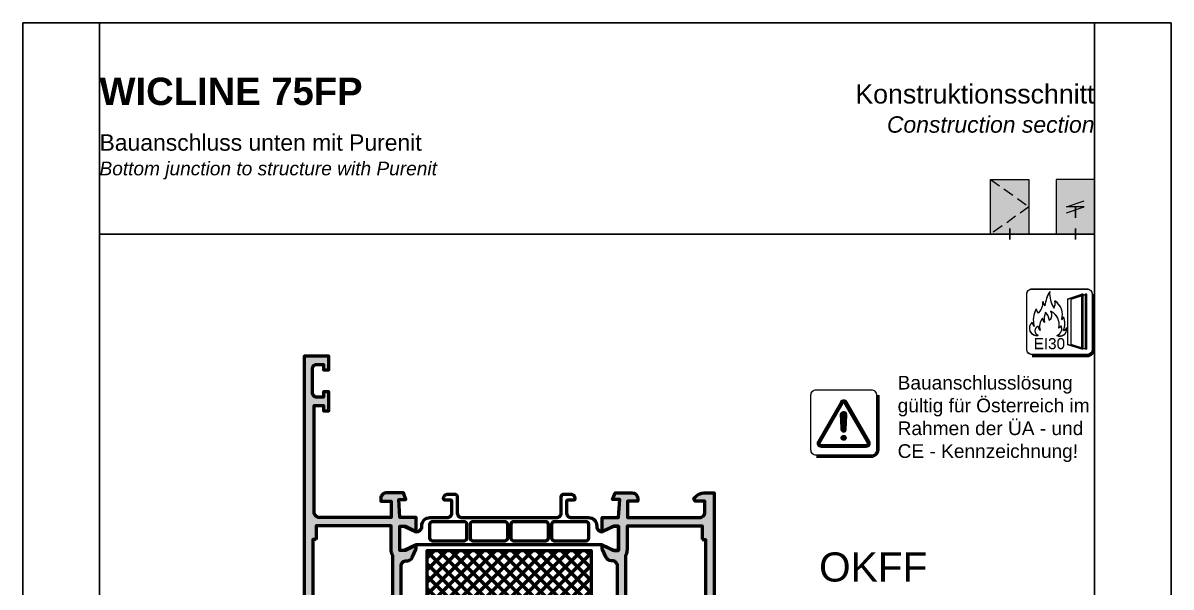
# Model space of a CAD drawing. Header units: millimetres. Extents: x 0 to 470, y 0 to 297.
# Drawn here: x 260 to 470, y 193.9 to 297 of the extents above; entities that cross this region are included whole.
import ezdxf

# ---------------------------------------------------------------- set-up
doc = ezdxf.new("R2010")
doc.units = ezdxf.units.MM
doc.linetypes.add('ACDINTGL', pattern=[3, 2, -1])
for name, color, linetype, lineweight in [('AM_0', 7, 'Continuous', 50), ('AM_6', 2, 'Continuous', 35), ('AM_C', 50, 'Continuous', 50), ('AM_SP', 30, 'Continuous', 50), ('CHide4', 10, 'ACDINTGL', 13), ('Cont2', 2, 'Continuous', 25), ('Cont3', 70, 'Continuous', 18), ('Cont4', 10, 'Continuous', 13), ('Docu-AM_8', 1, 'Continuous', 25)]:
    doc.layers.add(name, color=color, linetype=linetype, lineweight=lineweight)
doc.layers.add('AM_S', color=80, linetype='Continuous', lineweight=50, plot=False)
doc.layers.add('BOUND_EXT', color=30, linetype='Continuous', plot=False)
doc.layers.add('BOUND_INT', color=30, linetype='Continuous', plot=False)
doc.layers.add('TEXT-DE', color=7, linetype='Continuous')
doc.layers.add('WBC-GER-ENG', color=7, linetype='Continuous')
doc.styles.add('ARIAL', font='arial.ttf')
doc.styles.add('SWISS', font='swiss.ttf')
doc.styles.add('SWISSB', font='swissb.ttf')
doc.styles.add('SWISSL', font='swissl.ttf')

# ---------------------------------------------------------------- blocks, each defined once
blk = doc.blocks.new('$$_IN')
at = {"layer": 'BOUND_INT'}
for p, q in [((14, 0), (14, 297)), ((196, 0), (196, 297)), ((14, 258.4), (196, 258.4)), ((14, 20), (196, 20))]:
    blk.add_line(p, q, dxfattribs=at)
blk = doc.blocks.new('$$_EX')
at = {"layer": 'BOUND_EXT'}
for p, q in [((210, 297), (0, 297)), ((0, 297), (0, 0)), ((210, 0), (210, 297)), ((0, 0), (210, 0))]:
    blk.add_line(p, q, dxfattribs=at)
blk = doc.blocks.new('Symbol54')
at = {"layer": 'Cont3'}
blk.add_lwpolyline([(1, 0.4, -0.414214), (0, 1.4), (0, 11.4, -0.414214), (1, 12.4), (11, 12.4, -0.414214), (12, 11.4), (12, 1.4, -0.414214), (11, 0.4)], format="xyb", close=True, dxfattribs=at)
for points in [[(12.4, 11.4), (12.4, 1.4, -0.414214), (11, 0), (1, 0)], [(12.2, 11.4), (12.2, 1.4, -0.414214), (11, 0.2), (1, 0.2)]]:
    blk.add_lwpolyline(points, format="xyb", dxfattribs=at)
at = {"layer": 'Cont4'}
for points in [[(10.1, 1.4), (7.5, 2.23), (7.5, 10.57), (10.1, 11.4)], [(10.75, 1.4), (8.15, 2.23), (8.15, 10.57), (10.75, 11.4)], [(10.1, 1.4), (10.1, 11.4)], [(10.35, 11.4), (10.1, 11.4)], [(10.16, 1.4), (10.16, 11.4)], [(10.22, 1.4), (10.22, 11.4)], [(10.29, 1.4), (10.29, 11.4)], [(10.35, 1.4), (10.35, 11.4)], [(10.75, 1.4), (10.75, 11.4)], [(11, 11.4), (10.75, 11.4)], [(10.81, 1.4), (10.81, 11.4)], [(10.88, 1.4), (10.88, 11.4)], [(10.94, 1.4), (10.94, 11.4)], [(11, 1.4), (11, 11.4)], [(10.35, 1.4), (10.1, 1.4)], [(11, 1.4), (10.75, 1.4)]]:
    blk.add_lwpolyline(points, dxfattribs=at)
for centre, radius, start, end in [((9.82, 8.58), 6.52, 149.462, 173.2641), ((9.19, 11.58), 5, 176.3526, 212.4378), ((5.42, 6.72), 4.22, 151.2532, 195.8292), ((3.31, 9.08), 1.63, 191.887, 221.8527), ((0.58, 9.87), 2.4, 309.059, 5.0768), ((3.98, 10.12), 1, 182.2356, 230.2649), ((3.33, 9.81), 1.87, 330.9053, 11.3333), ((3.55, 7.68), 2.98, 343.3465, 56.9763), ((1.84, 5.23), 1.36, 128.1175, 280.7619), ((4.51, 5.57), 2.16, 137.9289, 200.5501), ((4.49, 7.35), 1.63, 191.887, 221.8527), ((6.35, 6.94), 3.14, 157.8771, 192.2369), ((1.93, 6.51), 2.2, 5.215, 46.9357), ((3.46, 7.66), 1.17, 305.2311, 34.3472), ((3.24, 5.91), 2.69, 346.2777, 63.9616), ((6.1, 7.41), 0.649, 297.1644, 348.6895), ((3.86, 6.1), 3.12, 335.8105, 22.3264), ((2, 6.34), 1, 182.2356, 230.2649), ((2.33, 4.72), 0.85, 104.1674, 253.7851), ((3.12, 5.58), 1, 182.2356, 230.2649), ((5.11, 5.15), 1.31, 286.7573, 25.6883), ((6.04, 5.06), 1.28, 244.5245, 10.8614), ((5.54, 6.01), 0.8, 292.4805, 338.807), ((6.64, 5.51), 0.697, 275.2039, 342.1157)]:
    blk.add_arc(centre, radius, start, end, dxfattribs=at)
at = {"layer": 'Cont4', "color": 1, "style": 'SWISS'}
blk.add_text('EI30', height=2, dxfattribs=at).set_placement((1.27, 1.4))
blk = doc.blocks.new('Linie Konstruktionsschnitt')
at = {"layer": 'Cont2'}
blk.add_line((0, -1), (0, 1), dxfattribs=at)
blk = doc.blocks.new('Opening01')
at = {"layer": 'AM_0', "ltscale": 0.1}
h = blk.add_hatch(color=256, dxfattribs=at)
h.set_gradient(color1=(173, 173, 173), rotation=135, centered=1, tint=1, name='CURVED')
h.paths.add_polyline_path([(189, 258.4), (196, 258.4), (196, 268.4), (189, 268.4)])
at = {"layer": 'Cont3'}
blk.add_lwpolyline([(189, 258.4), (196, 258.4), (196, 268.4), (189, 268.4)], close=True, dxfattribs=at)
at = {"layer": 'Cont4'}
blk.add_lwpolyline([(190.9, 262.3), (194.1, 263.4), (190.9, 263.4), (194.1, 264.5)], dxfattribs=at)
blk = doc.blocks.new('Opening03')
at = {"layer": 'AM_0', "ltscale": 0.1}
h = blk.add_hatch(color=256, dxfattribs=at)
h.set_gradient(color1=(173, 173, 173), rotation=135, centered=1, tint=1, name='CURVED')
h.paths.add_polyline_path([(189.0007, 258.4), (196, 258.4), (196, 268.399), (189.0007, 268.399)])
at = {"layer": 'CHide4'}
for p, q in [((196, 268.399), (189.0007, 263.3995)), ((189.0007, 263.3995), (196, 258.4))]:
    blk.add_line(p, q, dxfattribs=at)
at = {"layer": 'Cont3'}
blk.add_lwpolyline([(189.0007, 258.4), (196, 258.4), (196, 268.399), (189.0007, 268.399)], close=True, dxfattribs=at)
blk = doc.blocks.new('*X209')
for p, q in [((4.41, 8.44), (4.99, 8.44)), ((4.44, 8.5), (5.02, 8.5)), ((4.48, 8.56), (5.06, 8.56)), ((4.52, 8.62), (5.09, 8.62)), ((4.55, 8.69), (5.13, 8.69)), ((4.59, 8.75), (5.17, 8.75)), ((4.62, 8.81), (5.2, 8.81)), ((4.66, 8.88), (5.24, 8.88)), ((4.7, 8.94), (5.27, 8.94)), ((4.73, 9), (5.31, 9)), ((4.77, 9.06), (5.35, 9.06)), ((4.81, 9.12), (5.38, 9.12)), ((4.84, 9.19), (5.42, 9.19)), ((4.88, 9.25), (5.45, 9.25)), ((4.91, 9.31), (5.49, 9.31)), ((4.95, 9.38), (5.53, 9.38)), ((4.99, 9.44), (5.56, 9.44)), ((5.02, 9.5), (5.6, 9.5)), ((5.06, 9.56), (5.64, 9.56)), ((5.09, 9.62), (5.67, 9.62)), ((5.13, 9.69), (5.71, 9.69)), ((5.17, 9.75), (5.74, 9.75)), ((5.2, 9.81), (5.78, 9.81)), ((5.24, 9.88), (5.82, 9.88)), ((5.27, 9.94), (5.86, 9.94)), ((5.31, 10), (6.69, 10)), ((5.35, 10.06), (6.65, 10.06)), ((5.38, 10.12), (6.62, 10.12)), ((5.42, 10.19), (6.58, 10.19)), ((5.47, 10.25), (6.53, 10.25)), ((5.53, 10.31), (6.47, 10.31)), ((5.61, 10.38), (6.39, 10.38)), ((5.72, 10.44), (6.28, 10.44)), ((6.14, 9.94), (6.73, 9.94)), ((6.18, 9.88), (6.76, 9.88)), ((6.22, 9.81), (6.8, 9.81)), ((6.26, 9.75), (6.83, 9.75)), ((6.29, 9.69), (6.87, 9.69)), ((6.33, 9.62), (6.91, 9.62)), ((6.36, 9.56), (6.94, 9.56)), ((6.4, 9.5), (6.98, 9.5)), ((6.44, 9.44), (7.01, 9.44)), ((6.47, 9.38), (7.05, 9.38)), ((6.51, 9.31), (7.09, 9.31)), ((6.55, 9.25), (7.12, 9.25)), ((6.58, 9.19), (7.16, 9.19)), ((6.62, 9.12), (7.19, 9.12)), ((6.65, 9.06), (7.23, 9.06)), ((6.69, 9), (7.27, 9)), ((6.73, 8.94), (7.3, 8.94)), ((6.76, 8.88), (7.34, 8.88)), ((6.8, 8.81), (7.38, 8.81)), ((6.83, 8.75), (7.41, 8.75)), ((6.87, 8.69), (7.45, 8.69)), ((6.91, 8.62), (7.48, 8.62)), ((6.94, 8.56), (7.52, 8.56)), ((6.98, 8.5), (7.56, 8.5)), ((7.01, 8.44), (7.59, 8.44)), ((3.18, 6.31), (3.76, 6.31)), ((3.22, 6.38), (3.79, 6.38)), ((3.25, 6.44), (3.83, 6.44)), ((3.29, 6.5), (3.87, 6.5)), ((3.33, 6.56), (3.9, 6.56)), ((3.36, 6.62), (3.94, 6.62)), ((3.4, 6.69), (3.98, 6.69)), ((3.43, 6.75), (4.01, 6.75)), ((3.47, 6.81), (4.05, 6.81)), ((3.51, 6.88), (4.08, 6.88)), ((3.54, 6.94), (4.12, 6.94)), ((3.58, 7), (4.16, 7)), ((3.61, 7.06), (4.19, 7.06)), ((3.65, 7.12), (4.23, 7.12)), ((3.69, 7.19), (4.26, 7.19)), ((3.72, 7.25), (4.3, 7.25)), ((3.76, 7.31), (4.34, 7.31)), ((3.79, 7.38), (4.37, 7.38)), ((3.83, 7.44), (4.41, 7.44)), ((3.87, 7.5), (4.44, 7.5)), ((3.9, 7.56), (4.48, 7.56)), ((3.94, 7.62), (4.52, 7.62)), ((3.98, 7.69), (4.55, 7.69)), ((4.01, 7.75), (4.59, 7.75)), ((4.05, 7.81), (4.62, 7.81)), ((4.08, 7.88), (4.66, 7.88)), ((4.12, 7.94), (4.7, 7.94)), ((4.16, 8), (4.73, 8)), ((4.19, 8.06), (4.77, 8.06)), ((4.23, 8.12), (4.81, 8.12)), ((4.26, 8.19), (4.84, 8.19)), ((4.3, 8.25), (4.88, 8.25)), ((4.34, 8.31), (4.91, 8.31)), ((4.37, 8.38), (4.95, 8.38)), ((7.05, 8.38), (7.63, 8.38)), ((7.09, 8.31), (7.66, 8.31)), ((7.12, 8.25), (7.7, 8.25)), ((7.16, 8.19), (7.74, 8.19)), ((7.19, 8.12), (7.77, 8.12)), ((7.23, 8.06), (7.81, 8.06)), ((7.27, 8), (7.84, 8)), ((7.3, 7.94), (7.88, 7.94)), ((7.34, 7.88), (7.92, 7.88)), ((7.38, 7.81), (7.95, 7.81)), ((7.41, 7.75), (7.99, 7.75)), ((7.45, 7.69), (8.02, 7.69)), ((7.48, 7.62), (8.06, 7.62)), ((7.52, 7.56), (8.1, 7.56)), ((7.56, 7.5), (8.13, 7.5)), ((7.59, 7.44), (8.17, 7.44)), ((7.63, 7.38), (8.21, 7.38)), ((7.66, 7.31), (8.24, 7.31)), ((7.7, 7.25), (8.28, 7.25)), ((7.74, 7.19), (8.31, 7.19)), ((7.77, 7.12), (8.35, 7.12)), ((7.81, 7.06), (8.39, 7.06)), ((7.84, 7), (8.42, 7)), ((7.88, 6.94), (8.46, 6.94)), ((7.92, 6.88), (8.49, 6.88)), ((7.95, 6.81), (8.53, 6.81)), ((7.99, 6.75), (8.57, 6.75)), ((8.02, 6.69), (8.6, 6.69)), ((8.06, 6.62), (8.64, 6.62)), ((8.1, 6.56), (8.67, 6.56)), ((8.13, 6.5), (8.71, 6.5)), ((8.17, 6.44), (8.75, 6.44)), ((8.21, 6.38), (8.78, 6.38)), ((8.24, 6.31), (8.82, 6.31)), ((1.99, 4.25), (2.57, 4.25)), ((2.03, 4.31), (2.6, 4.31)), ((2.06, 4.38), (2.64, 4.38)), ((2.1, 4.44), (2.68, 4.44)), ((2.14, 4.5), (2.71, 4.5)), ((2.17, 4.56), (2.75, 4.56)), ((2.21, 4.62), (2.78, 4.62)), ((2.24, 4.69), (2.82, 4.69)), ((2.28, 4.75), (2.86, 4.75)), ((2.32, 4.81), (2.89, 4.81)), ((2.35, 4.88), (2.93, 4.88)), ((2.39, 4.94), (2.97, 4.94)), ((2.42, 5), (3, 5)), ((2.46, 5.06), (3.04, 5.06)), ((2.5, 5.12), (3.07, 5.12)), ((2.53, 5.19), (3.11, 5.19)), ((2.57, 5.25), (3.15, 5.25)), ((2.6, 5.31), (3.18, 5.31)), ((2.64, 5.38), (3.22, 5.38)), ((2.68, 5.44), (3.25, 5.44)), ((2.71, 5.5), (3.29, 5.5)), ((2.75, 5.56), (3.33, 5.56)), ((2.78, 5.62), (3.36, 5.62)), ((2.82, 5.69), (3.4, 5.69)), ((2.86, 5.75), (3.43, 5.75)), ((2.89, 5.81), (3.47, 5.81)), ((2.93, 5.88), (3.51, 5.88)), ((2.97, 5.94), (3.54, 5.94)), ((3, 6), (3.58, 6)), ((3.04, 6.06), (3.61, 6.06)), ((3.07, 6.12), (3.65, 6.12)), ((3.11, 6.19), (3.69, 6.19)), ((3.15, 6.25), (3.72, 6.25)), ((8.28, 6.25), (8.85, 6.25)), ((8.31, 6.19), (8.89, 6.19)), ((8.35, 6.12), (8.93, 6.12)), ((8.39, 6.06), (8.96, 6.06)), ((8.42, 6), (9, 6)), ((8.46, 5.94), (9.03, 5.94)), ((8.49, 5.88), (9.07, 5.88)), ((8.53, 5.81), (9.11, 5.81)), ((8.57, 5.75), (9.14, 5.75)), ((8.6, 5.69), (9.18, 5.69)), ((8.64, 5.62), (9.22, 5.62)), ((8.67, 5.56), (9.25, 5.56)), ((8.71, 5.5), (9.29, 5.5)), ((8.75, 5.44), (9.32, 5.44)), ((8.78, 5.38), (9.36, 5.38)), ((8.82, 5.31), (9.4, 5.31)), ((8.85, 5.25), (9.43, 5.25)), ((8.89, 5.19), (9.47, 5.19)), ((8.93, 5.12), (9.5, 5.12)), ((8.96, 5.06), (9.54, 5.06)), ((9, 5), (9.58, 5)), ((9.03, 4.94), (9.61, 4.94)), ((9.07, 4.88), (9.65, 4.88)), ((9.11, 4.81), (9.68, 4.81)), ((9.14, 4.75), (9.72, 4.75)), ((9.18, 4.69), (9.76, 4.69)), ((9.22, 4.62), (9.79, 4.62)), ((9.25, 4.56), (9.83, 4.56)), ((9.29, 4.5), (9.86, 4.5)), ((9.32, 4.44), (9.9, 4.44)), ((9.36, 4.38), (9.94, 4.38)), ((9.4, 4.31), (9.97, 4.31)), ((9.43, 4.25), (10.01, 4.25)), ((1.15, 2.69), (1.67, 2.69)), ((1.15, 2.62), (1.65, 2.62)), ((1.15, 2.56), (1.65, 2.56)), ((1.15, 2.5), (1.67, 2.5)), ((1.16, 2.75), (1.7, 2.75)), ((1.17, 2.44), (1.73, 2.44)), ((1.18, 2.81), (1.74, 2.81)), ((1.18, 2.38), (10.82, 2.38)), ((1.2, 2.88), (1.77, 2.88)), ((1.21, 2.31), (10.79, 2.31)), ((1.23, 2.94), (1.81, 2.94)), ((1.24, 2.25), (10.76, 2.25)), ((1.27, 3), (1.85, 3)), ((1.28, 2.19), (10.72, 2.19)), ((1.31, 3.06), (1.88, 3.06)), ((1.33, 2.12), (10.67, 2.12)), ((1.34, 3.12), (1.92, 3.12)), ((1.38, 3.19), (1.95, 3.19)), ((1.41, 3.25), (1.99, 3.25)), ((1.45, 3.31), (2.03, 3.31)), ((1.49, 3.38), (2.06, 3.38)), ((1.52, 3.44), (2.1, 3.44)), ((1.56, 3.5), (2.14, 3.5)), ((1.59, 3.56), (2.17, 3.56)), ((1.63, 3.62), (2.21, 3.62)), ((1.67, 3.69), (2.24, 3.69)), ((1.7, 3.75), (2.28, 3.75)), ((1.74, 3.81), (2.32, 3.81)), ((1.77, 3.88), (2.35, 3.88)), ((1.81, 3.94), (2.39, 3.94)), ((1.85, 4), (2.42, 4)), ((1.88, 4.06), (2.46, 4.06)), ((1.92, 4.12), (2.5, 4.12)), ((1.95, 4.19), (2.53, 4.19)), ((9.47, 4.19), (10.05, 4.19)), ((9.5, 4.12), (10.08, 4.12)), ((9.54, 4.06), (10.12, 4.06)), ((9.58, 4), (10.15, 4)), ((9.61, 3.94), (10.19, 3.94)), ((9.65, 3.88), (10.23, 3.88)), ((9.68, 3.81), (10.26, 3.81)), ((9.72, 3.75), (10.3, 3.75)), ((9.76, 3.69), (10.33, 3.69)), ((9.79, 3.62), (10.37, 3.62)), ((9.83, 3.56), (10.41, 3.56)), ((9.86, 3.5), (10.44, 3.5)), ((9.9, 3.44), (10.48, 3.44)), ((9.94, 3.38), (10.51, 3.38)), ((9.97, 3.31), (10.55, 3.31)), ((10.01, 3.25), (10.59, 3.25)), ((10.05, 3.19), (10.62, 3.19)), ((10.08, 3.12), (10.66, 3.12)), ((10.12, 3.06), (10.69, 3.06)), ((10.15, 3), (10.73, 3)), ((10.19, 2.94), (10.77, 2.94)), ((10.23, 2.88), (10.8, 2.88)), ((10.26, 2.81), (10.82, 2.81)), ((10.27, 2.44), (10.83, 2.44)), ((10.3, 2.75), (10.84, 2.75)), ((10.33, 2.69), (10.85, 2.69)), ((10.33, 2.5), (10.85, 2.5)), ((10.35, 2.62), (10.85, 2.62)), ((10.35, 2.56), (10.85, 2.56)), ((1.4, 2.06), (10.6, 2.06)), ((1.49, 2), (10.51, 2)), ((1.62, 1.94), (10.38, 1.94))]:
    blk.add_line(p, q)
blk = doc.blocks.new('*X210')
for p, q in [((5.44, 7.34), (5.44, 7.96)), ((5.5, 6.09), (5.5, 8.1)), ((5.56, 4.99), (5.56, 8.19)), ((5.62, 4.85), (5.62, 8.25)), ((5.69, 4.78), (5.69, 8.29)), ((5.75, 4.73), (5.75, 8.33)), ((5.81, 4.69), (5.81, 8.35)), ((5.88, 4.67), (5.88, 8.37)), ((5.94, 4.65), (5.94, 8.38)), ((6, 4.65), (6, 8.38)), ((6.06, 4.65), (6.06, 8.38)), ((6.12, 4.67), (6.12, 8.37)), ((6.19, 4.69), (6.19, 8.35)), ((6.25, 4.73), (6.25, 8.33)), ((6.31, 4.78), (6.31, 8.29)), ((6.38, 4.85), (6.38, 8.25)), ((6.44, 4.99), (6.44, 8.19)), ((6.5, 6.09), (6.5, 8.1)), ((6.56, 7.34), (6.56, 7.96))]:
    blk.add_line(p, q)
blk = doc.blocks.new('*X211')
for p, q in [((5.56, 3.49), (5.56, 3.71)), ((5.62, 3.35), (5.62, 3.85)), ((5.69, 3.28), (5.69, 3.92)), ((5.75, 3.23), (5.75, 3.97)), ((5.81, 3.19), (5.81, 4.01)), ((5.88, 3.17), (5.88, 4.03)), ((5.94, 3.15), (5.94, 4.05)), ((6, 3.15), (6, 4.05)), ((6.06, 3.15), (6.06, 4.05)), ((6.12, 3.17), (6.12, 4.03)), ((6.19, 3.19), (6.19, 4.01)), ((6.25, 3.23), (6.25, 3.97)), ((6.31, 3.28), (6.31, 3.92)), ((6.38, 3.35), (6.38, 3.85)), ((6.44, 3.49), (6.44, 3.71))]:
    blk.add_line(p, q)
blk = doc.blocks.new('Symbol02')
at = {"layer": 'Cont3'}
blk.add_lwpolyline([(1, 0.4, -0.414214), (0, 1.4), (0, 11.4, -0.414214), (1, 12.4), (11, 12.4, -0.414214), (12, 11.4), (12, 1.4, -0.414214), (11, 0.4)], format="xyb", close=True, dxfattribs=at)
for points in [[(12.2, 11.4), (12.2, 1.4, -0.414214), (11, 0.2), (1, 0.2)], [(12.4, 11.4), (12.4, 1.4, -0.414214), (11, 0), (1, 0)]]:
    blk.add_lwpolyline(points, format="xyb", dxfattribs=at)
at = {"layer": 'Cont4'}
for points in [[(1.85, 1.9), (10.15, 1.9, 0.57735), (10.76, 2.95), (6.61, 10.14, 0.57735), (5.39, 10.14), (1.24, 2.95, 0.57735)], [(1.85, 2.4), (10.15, 2.4, 0.57735), (10.33, 2.7), (6.17, 9.89, 0.57735), (5.83, 9.89), (1.67, 2.7, 0.57735)], [(5.55, 5.08, 0.95119), (6.45, 5.08), (6.58, 7.77, 1.051315), (5.42, 7.77)]]:
    blk.add_lwpolyline(points, format="xyb", close=True, dxfattribs=at)
blk.add_circle((6, 3.6), 0.45, dxfattribs=at)
for name in ['*X209', '*X210', '*X211']:
    blk.add_blockref(name, (0, 0), dxfattribs=at)
blk = doc.blocks.new('WI4090113')
h = blk.add_hatch()
h.set_pattern_fill('ANSI37', color=256, scale=0.5)
h.paths.add_polyline_path([(30, 0), (30, 29), (0, 29), (0, 0)])
blk.add_lwpolyline([(30, 0), (0, 0), (0, 29), (30, 29), (30, 0)], close=True)
blk = doc.blocks.new('WI1910148')
at = {"layer": 'Docu-AM_8'}
h = blk.add_hatch(color=256, dxfattribs=at)
h.dxf.hatch_style = 1
h.paths.add_polyline_path([(20.5, 45.5), (17.5, 45.5), (17.28, 48.8), (18.59, 48.8), (18.15, 50), (15, 50, 0.414214), (14, 49), (14, 48.5), (15.9, 48.5), (15.9, 45.5), (2.8, 45.5, -0.414214), (1.8, 46.5), (1.8, 66), (3.5, 66), (3.5, 65), (4.5, 65), (4.5, 68.5), (3.5, 68.5), (3.5, 67.5), (2.3, 67.5, -0.414214), (1.5, 68.3), (1.5, 72.7, -0.414214), (2.3, 73.5), (3.5, 73.5), (3.5, 72.5), (4.5, 72.5), (4.5, 75), (0, 75), (0, 0), (1.9, 0, 0.198912), (3.31, 0.59), (3.71, 0.99), (3.5, 1.5), (1.7, 1.5), (1.7, 3.5, -0.414214), (2.7, 4.5), (15.9, 4.5), (15.9, 1.5), (14, 1.5), (14, 1, 0.414214), (15, 0), (18.15, 0), (18.59, 1.2), (17.28, 1.2), (17.5, 4.5), (20.5, 4.5), (20.5, 7.05), (18.5, 6.05), (17.5, 6.05), (17.5, 10.5), (17.5, 10.55), (18.5, 10.55), (20.5, 9.55), (20.5, 10.2), (19.77, 11.81, 0.316564), (18.78, 12.4, -0.437214), (17.7, 13.4), (17.7, 36.6, -0.414214), (18.7, 37.6), (18.86, 37.6, 0.294108), (19.77, 38.19), (20.5, 39.8), (20.5, 40.45), (18.5, 39.45), (17.5, 39.45), (17.5, 43.9), (17.5, 43.95), (18.5, 43.95), (20.5, 42.95)])
h.paths.add_polyline_path([(2.2, 44), (15.9, 44), (15.9, 39.65, 0.112281), (16.1, 38.76, -0.112281), (16.2, 38.33), (16.2, 11.67, -0.112281), (16.1, 11.24, 0.112281), (15.9, 10.35), (15.9, 6), (2.2, 6), (2.2, 8.5), (1.6, 8.5), (1.6, 41.5), (2.2, 41.5)], flags=16)
h.paths.add_polyline_path([(75, 50), (73.1, 50, 0.198912), (71.69, 49.41), (71.29, 49.01), (71.5, 48.5), (73.3, 48.5), (73.3, 46.5, -0.414214), (72.3, 45.5), (59.1, 45.5), (59.1, 48.5), (61, 48.5), (61, 49, 0.414214), (60, 50), (56.85, 50), (56.41, 48.8), (57.72, 48.8), (57.5, 45.5), (54.5, 45.5), (54.5, 42.95), (56.5, 43.95), (57.5, 43.95), (57.5, 39.5), (57.5, 39.45), (56.5, 39.45), (54.5, 40.45), (54.5, 39.8), (55.23, 38.19, 0.316564), (56.22, 37.6, -0.437214), (57.3, 36.6), (57.3, 13.4, -0.414214), (56.3, 12.4), (56.14, 12.4, 0.294108), (55.23, 11.81), (54.5, 10.2), (54.5, 9.55), (56.5, 10.55), (57.5, 10.55), (57.5, 6.1), (57.5, 6.05), (56.5, 6.05), (54.5, 7.05), (54.5, 4.5), (57.5, 4.5), (57.72, 1.2), (56.41, 1.2), (56.85, 0), (60, 0, 0.414214), (61, 1), (61, 1.5), (59.1, 1.5), (59.1, 4.5), (72.3, 4.5, -0.414214), (73.3, 3.5), (73.3, 1.5), (71.5, 1.5), (71.29, 0.99), (71.69, 0.59, 0.198912), (73.1, 0), (75, 0)])
h.paths.add_polyline_path([(72.8, 41.5), (73.4, 41.5), (73.4, 8.5), (72.8, 8.5), (72.8, 6), (59.1, 6), (59.1, 10.35, 0.112281), (58.9, 11.24, -0.112281), (58.8, 11.67), (58.8, 38.33, -0.112281), (58.9, 38.76, 0.112281), (59.1, 39.65), (59.1, 44), (72.8, 44)], flags=16)
at = {"layer": 'AM_S'}
for points in [[(20.5, 39.8), (20.5, 40.5), (18.3, 39.5), (17.5, 39.5), (17.5, 43.9), (18.3, 43.9), (20.5, 42.9), (20.5, 45.5), (17.5, 45.5), (17.28, 48.8), (18.59, 48.8), (18.15, 50), (15, 50, 0.414214), (14, 49), (14, 48.5), (15.9, 48.5), (15.9, 45.5), (2.8, 45.5, -0.414214), (1.8, 46.5), (1.8, 66), (3.5, 66), (3.5, 65), (4.5, 65), (4.5, 68.5), (3.5, 68.5), (3.5, 67.5), (2.3, 67.5, -0.414214), (1.5, 68.3), (1.5, 72.7, -0.414214), (2.3, 73.5), (3.5, 73.5), (3.5, 72.5), (4.5, 72.5), (4.5, 75), (0, 75), (0, 0), (1.9, 0, 0.198912), (3.31, 0.59), (3.71, 0.99), (3.5, 1.5), (1.7, 1.5), (1.7, 3.5, -0.414214), (2.7, 4.5), (15.9, 4.5), (15.9, 1.5), (14, 1.5), (14, 1, 0.414214), (15, 0), (18.15, 0), (18.59, 1.2), (17.28, 1.2), (17.5, 4.5), (20.5, 4.5), (20.5, 7.1), (18.3, 6.1), (17.5, 6.1), (17.5, 10.5), (18.3, 10.5), (20.5, 9.5), (20.5, 10.2), (19.77, 11.81, 0.294108), (18.86, 12.4), (18.7, 12.4, -0.414214), (17.7, 13.4), (17.7, 36.6, -0.414214), (18.7, 37.6), (18.86, 37.6, 0.294108), (19.77, 38.19), (20.5, 39.8)], [(54.5, 39.8), (54.5, 40.5), (56.7, 39.5), (57.5, 39.5), (57.5, 43.9), (56.7, 43.9), (54.5, 42.9), (54.5, 45.5), (57.5, 45.5), (57.72, 48.8), (56.41, 48.8), (56.85, 50), (60, 50, -0.414214), (61, 49), (61, 48.5), (59.1, 48.5), (59.1, 45.5), (72.3, 45.5, 0.414214), (73.3, 46.5), (73.3, 48.5), (71.5, 48.5), (71.29, 49.01), (71.69, 49.41, -0.198912), (73.1, 50), (75, 50), (75, 0), (73.1, 0, -0.198912), (71.69, 0.59), (71.29, 0.99), (71.5, 1.5), (73.3, 1.5), (73.3, 3.5, 0.414214), (72.3, 4.5), (59.1, 4.5), (59.1, 1.5), (61, 1.5), (61, 1, -0.414214), (60, 0), (56.85, 0), (56.41, 1.2), (57.72, 1.2), (57.5, 4.5), (54.5, 4.5), (54.5, 7.1), (56.7, 6.1), (57.5, 6.1), (57.5, 10.5), (56.7, 10.5), (54.5, 9.5), (54.5, 10.2), (55.23, 11.81, -0.294108), (56.14, 12.4), (56.3, 12.4, 0.414214), (57.3, 13.4), (57.3, 36.6, 0.414214), (56.3, 37.6), (56.14, 37.6, -0.294108), (55.23, 38.19), (54.5, 39.8)], [(2.2, 41.5), (1.6, 41.5), (1.6, 8.5), (2.2, 8.5), (2.2, 6), (15.9, 6), (15.9, 10.35, -0.112281), (16.1, 11.24, 0.112281), (16.2, 11.67), (16.2, 38.33, 0.112281), (16.1, 38.76, -0.112281), (15.9, 39.65), (15.9, 44), (2.2, 44), (2.2, 41.5)], [(72.8, 41.5), (73.4, 41.5), (73.4, 8.5), (72.8, 8.5), (72.8, 6), (59.1, 6), (59.1, 10.35, 0.112281), (58.9, 11.24, -0.112281), (58.8, 11.67), (58.8, 38.33, -0.112281), (58.9, 38.76, 0.112281), (59.1, 39.65), (59.1, 44), (72.8, 44), (72.8, 41.5)]]:
    blk.add_lwpolyline(points, format="xyb", close=True, dxfattribs=at)
at = {"layer": 'AM_SP'}
for points in [[(54.5, 42.9), (54.5, 42.95), (56.5, 43.95), (57.5, 43.95), (57.5, 39.45), (56.5, 39.45), (54.5, 40.45), (54.5, 40.5), (20.5, 40.5), (20.5, 40.45), (18.5, 39.45), (17.5, 39.45), (17.5, 43.95), (18.5, 43.95), (20.5, 42.95), (20.5, 42.9, 0.414214), (21.5, 43.9), (21.5, 44, -0.414214), (23, 45.5), (26.2, 45.5, 0.414214), (27, 46.3), (27, 48.5, 0.414214), (26.8, 48.7), (25.7, 48.7, -0.414214), (25.5, 48.9), (25.5, 49, -0.414214), (26.3, 49.8), (27.5, 49.8, -0.414214), (28, 49.3), (28, 46.3, 0.414214), (28.8, 45.5), (46.2, 45.5, 0.414214), (47, 46.3), (47, 49.3, -0.414214), (47.5, 49.8), (48.7, 49.8, -0.414214), (49.5, 49), (49.5, 48.9, -0.414214), (49.3, 48.7), (48.2, 48.7, 0.414214), (48, 48.5), (48, 46.3, 0.414214), (48.8, 45.5), (52, 45.5, -0.414214), (53.5, 44), (53.5, 43.9, 0.414214), (54.5, 42.9)], [(23, 41.7), (23, 44.3, -0.414214), (23.5, 44.8), (29.2, 44.8, -0.414214), (29.7, 44.3), (29.7, 41.7, -0.414214), (29.2, 41.2), (23.5, 41.2, -0.414214), (23, 41.7)], [(30.4, 41.7), (30.4, 44.3, -0.414214), (30.9, 44.8), (36.65, 44.8, -0.414214), (37.15, 44.3), (37.15, 41.7, -0.414214), (36.65, 41.2), (30.9, 41.2, -0.414214), (30.4, 41.7)], [(44.6, 41.7, -0.414214), (44.1, 41.2), (38.35, 41.2, -0.414214), (37.85, 41.7), (37.85, 44.3, -0.414214), (38.35, 44.8), (44.1, 44.8, -0.414214), (44.6, 44.3), (44.6, 41.7)], [(45.3, 41.7), (45.3, 44.3, -0.414214), (45.8, 44.8), (51.5, 44.8, -0.414214), (52, 44.3), (52, 41.7, -0.414214), (51.5, 41.2), (45.8, 41.2, -0.414214), (45.3, 41.7)], [(54.5, 7.1), (54.5, 7.05), (56.5, 6.05), (57.5, 6.05), (57.5, 10.55), (56.5, 10.55), (54.5, 9.55), (54.5, 9.5), (20.5, 9.5), (20.5, 9.55), (18.5, 10.55), (17.5, 10.55), (17.5, 6.05), (18.5, 6.05), (20.5, 7.05), (20.5, 7.1, -0.414214), (21.5, 6.1), (21.5, 6, 0.414214), (23, 4.5), (26.2, 4.5, -0.414214), (27, 3.7), (27, 1.5, -0.414214), (26.8, 1.3), (25.7, 1.3, 0.414214), (25.5, 1.1), (25.5, 1, 0.414214), (26.3, 0.2), (27.5, 0.2, 0.414214), (28, 0.7), (28, 3.7, -0.414214), (28.8, 4.5), (46.2, 4.5, -0.414214), (47, 3.7), (47, 0.7, 0.414214), (47.5, 0.2), (48.7, 0.2, 0.414214), (49.5, 1), (49.5, 1.1, 0.414214), (49.3, 1.3), (48.2, 1.3, -0.414214), (48, 1.5), (48, 3.7, -0.414214), (48.8, 4.5), (52, 4.5, 0.414214), (53.5, 6), (53.5, 6.1, -0.414214), (54.5, 7.1)], [(23, 8.3), (23, 5.7, 0.414214), (23.5, 5.2), (29.2, 5.2, 0.414214), (29.7, 5.7), (29.7, 8.3, 0.414214), (29.2, 8.8), (23.5, 8.8, 0.414214), (23, 8.3)], [(30.4, 8.3), (30.4, 5.7, 0.414214), (30.9, 5.2), (36.65, 5.2, 0.414214), (37.15, 5.7), (37.15, 8.3, 0.414214), (36.65, 8.8), (30.9, 8.8, 0.414214), (30.4, 8.3)], [(44.6, 8.3, 0.414214), (44.1, 8.8), (38.35, 8.8, 0.414214), (37.85, 8.3), (37.85, 5.7, 0.414214), (38.35, 5.2), (44.1, 5.2, 0.414214), (44.6, 5.7), (44.6, 8.3)], [(45.3, 8.3), (45.3, 5.7, 0.414214), (45.8, 5.2), (51.5, 5.2, 0.414214), (52, 5.7), (52, 8.3, 0.414214), (51.5, 8.8), (45.8, 8.8, 0.414214), (45.3, 8.3)]]:
    blk.add_lwpolyline(points, format="xyb", close=True, dxfattribs=at)

msp = doc.modelspace()

# ---------------------------------------------------------------- block references
at = {"xscale": -1}
msp.add_blockref('Opening03', (633.004, 0), dxfattribs=at)
msp.add_blockref('WI1910148', (311.451, 161.092))
at = {"layer": 'AM_0'}
msp.add_blockref('Opening01', (260, 0), dxfattribs=at)
at = {"layer": 'AM_0', "xscale": -1}
msp.add_blockref('Linie Konstruktionsschnitt', (452.5, 262.4), dxfattribs=at)
at = {"layer": 'AM_0', "rotation": 180}
for p in [(440.504, 258.4), (452.5, 258.4)]:
    msp.add_blockref('Linie Konstruktionsschnitt', p, dxfattribs=at)
at = {"layer": 'AM_C'}
msp.add_blockref('WI4090113', (333.951, 171.592), dxfattribs=at)
at = {"layer": 'BOUND_INT'}
msp.add_blockref('$$_IN', (260, 0), dxfattribs=at)
at = {"layer": 'Cont3'}
for name, p in [('$$_EX', (260, 0)), ('Symbol54', (443.6, 236)), ('Symbol54', (443.6, 235.962)), ('Symbol02', (404.127, 217.564))]:
    msp.add_blockref(name, p, dxfattribs=at)

# ---------------------------------------------------------------- texts
at = {"layer": 'AM_6', "color": 7, "style": 'SWISSB'}
msp.add_text('WICLINE 75FP', height=5, dxfattribs=at).set_placement((274, 282))
at = {"layer": 'TEXT-DE', "style": 'ARIAL'}
msp.add_text('OKFF', height=5.32, dxfattribs=at).set_placement((405.619, 194.892))
at = {"layer": 'WBC-GER-ENG', "char_height": 3}
for s, insert, width, attachment_point, style in [('{\\fSwis721 BT|b0|i0|c0|p34;\\H1.1667x;\\C40;Konstruktionsschnitt\\P\\fSwis721 BT|b0|i1|c0|p34;\\H0.85712x;Construction section}', (456, 276.9), 106.83132, 9, 'SWISSB'), ('\\pxse0.91667;{\\C40;Bauanschluss unten mit Purenit\\P\\fSwis721 BT|b0|i1|c0|p34;\\H0.83334x;Bottom junction to structure with Purenit}', (274, 276.65), 126.78297, 1, 'SWISS'), ('{\\fSwis721 BT|b0|i0|c0|p34;\\H0.83333x;\\C40;Bauanschlusslösung gültig für Österreich im Rahmen der ÜA - und CE - Kennzeichnung!}', (419.994, 232.494), 38.79837, 1, 'SWISSL')]:
    msp.add_mtext(s, dxfattribs=dict(at, insert=insert, width=width, attachment_point=attachment_point, style=style))

doc.saveas('drawing.dxf')
